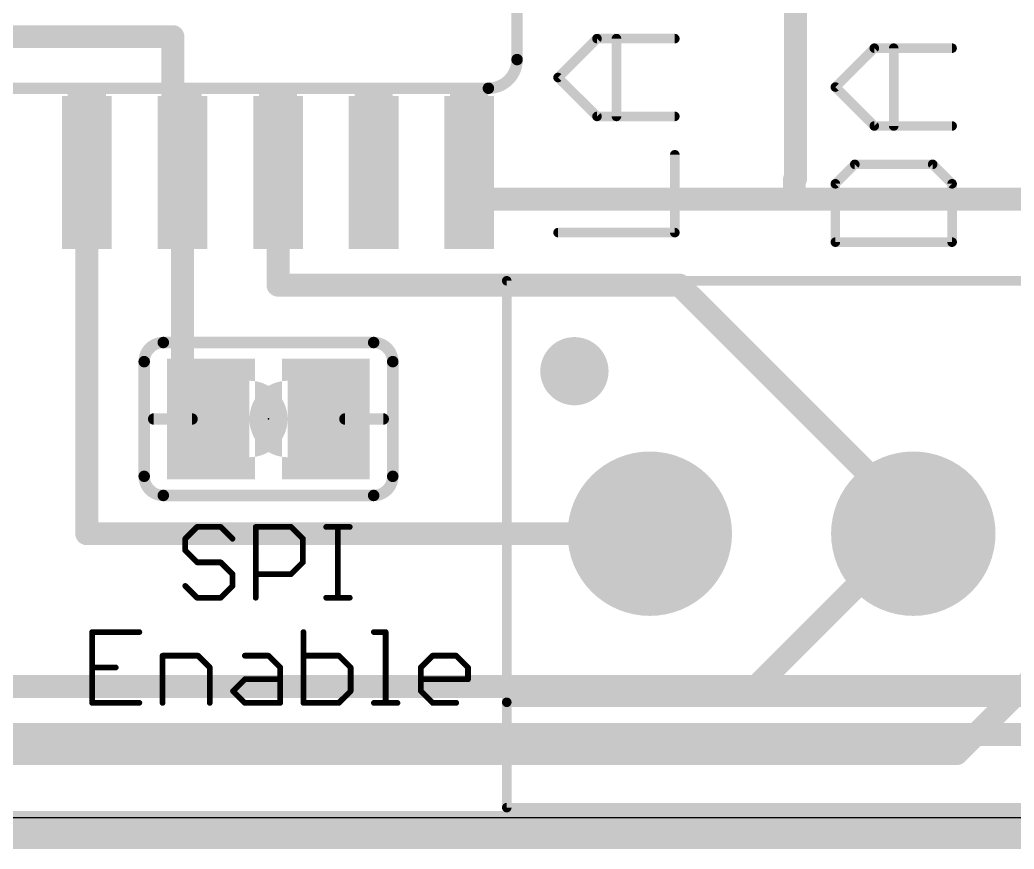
# Model space of a CAD drawing. Extents: x -4.4 to 50.7, y -2.2 to 26.3.
# Drawn here: x 25.53 to 38.73, y -0.38 to 10.64 of the extents above; entities that cross this region are included whole.
import ezdxf

# ---------------------------------------------------------------- set-up
doc = ezdxf.new("R2010")
doc.units = 0
for name, color, linetype in [('1', 12, 'CONTINUOUS'), ('16', 132, 'CONTINUOUS'), ('17', 110, 'CONTINUOUS'), ('18', 110, 'CONTINUOUS'), ('20', 53, 'CONTINUOUS'), ('21', 253, 'CONTINUOUS'), ('23', 53, 'CONTINUOUS'), ('51', 253, 'CONTINUOUS')]:
    doc.layers.add(name, color=color, linetype=linetype)

# ---------------------------------------------------------------- blocks, each defined once
blk = doc.blocks.new('RECT')
blk.add_solid([(-0.5, -0.5), (0.5, -0.5), (-0.5, 0.5), (0.5, 0.5)])
blk = doc.blocks.new('ROUNDP')
at = {"const_width": 0.5}
blk.add_lwpolyline([(0, -0.25, 1), (0, 0.25, 1), (0, -0.25)], format="xyb", dxfattribs=at)
blk = doc.blocks.new('ROUNDV')
at = {"const_width": 0.5}
blk.add_lwpolyline([(0, -0.25, 1), (0, 0.25, 1), (0, -0.25)], format="xyb", dxfattribs=at)

msp = doc.modelspace()

# ---------------------------------------------------------------- linework, layer by layer
at = {"layer": '1'}
for points, const_width in [([(35.83, 8.525), (35.83, 13.288)], 0.3048), ([(20.447, 10.414), (27.559, 10.414)], 0.3048), ([(27.559, 10.414), (27.559, 8.636)], 0.3048), ([(31.623, 8.6106), (31.623, 9.414)], 0.3048), ([(26.416, 3.81), (26.416, 8.6106)], 0.3048), ([(27.559, 8.636), (27.6606, 8.636)], 0.3048), ([(27.6606, 8.636), (27.686, 8.6106)], 0.3048), ([(27.686, 8.6106), (27.686, 5.969)], 0.3048), ([(28.956, 7.112), (28.956, 8.6106)], 0.3048), ([(31.623, 8.6106), (31.496, 8.6106)], 0.3048), ([(31.623, 8.255), (31.623, 8.6106)], 0.3048), ([(35.814, 8.509), (35.83, 8.525)], 0.3048), ([(35.814, 8.255), (35.814, 8.509)], 0.3048), ([(35.814, 8.255), (31.623, 8.255)], 0.3048), ([(40.132, 8.255), (35.814, 8.255)], 0.3048), ([(34.29, 7.112), (28.956, 7.112)], 0.3048), ([(37.394, 4.008), (34.29, 7.112)], 0.3048), ([(27.686, 5.969), (28.321, 5.334)], 0.3048), ([(28.067, 5.334), (28.321, 5.588)], 0.3048), ([(28.321, 5.334), (28.067, 5.334)], 0.3048), ([(37.394, 3.81), (37.394, 4.008)], 0.3048), ([(26.416, 3.81), (33.894, 3.81)], 0.3048), ([(38.989, 1.778), (25.146, 1.778)], 0.3048), ([(23.876, 1.143), (41.783, 1.143)], 0.3048), ([(-1.016, 0), (50.546, 0)], 0.254)]:
    msp.add_lwpolyline(points, dxfattribs=dict(at, const_width=const_width))
at = {"layer": '1', "const_width": 0.1524}
for points in [[(27.6352, 10.414, 1), (27.4828, 10.414)], [(27.559, 10.3378, 1), (27.559, 10.4902)], [(31.6992, 9.414, 1), (31.5468, 9.414)], [(26.4922, 8.6106, 1), (26.3398, 8.6106)], [(27.559, 8.7122, 1), (27.559, 8.5598)], [(27.7145, 8.6899, 1), (27.6067, 8.5821)], [(27.7622, 8.6106, 1), (27.6098, 8.6106)], [(27.6321, 8.5567, 1), (27.7399, 8.6645)], [(27.6606, 8.5598, 1), (27.6606, 8.7122)], [(29.0322, 8.6106, 1), (28.8798, 8.6106)], [(31.496, 8.6868, 1), (31.496, 8.5344)], [(31.6992, 8.6106, 1), (31.5468, 8.6106)], [(31.623, 8.5344, 1), (31.623, 8.6868)], [(27.4828, 8.636, 1), (27.6352, 8.636)], [(31.5468, 8.6106, 1), (31.6992, 8.6106)], [(35.8902, 8.509, 1), (35.7378, 8.509)], [(35.7601, 8.5629, 1), (35.8679, 8.4551)], [(35.7538, 8.525, 1), (35.9062, 8.525)], [(35.8839, 8.4711, 1), (35.7761, 8.5789)], [(31.623, 8.3312, 1), (31.623, 8.1788)], [(31.5468, 8.255, 1), (31.6992, 8.255)], [(35.814, 8.3312, 1), (35.814, 8.1788)], [(35.7378, 8.255, 1), (35.8902, 8.255)], [(35.814, 8.1788, 1), (35.814, 8.3312)], [(28.956, 7.1882, 1), (28.956, 7.0358)], [(34.3439, 7.1659, 1), (34.2361, 7.0581)], [(34.29, 7.0358, 1), (34.29, 7.1882)], [(28.8798, 7.112, 1), (29.0322, 7.112)], [(27.7399, 6.0229, 1), (27.6321, 5.9151)], [(27.6098, 5.969, 1), (27.7622, 5.969)], [(28.3749, 5.5341, 1), (28.2671, 5.6419)], [(28.067, 5.4102, 1), (28.067, 5.2578)], [(28.0131, 5.3879, 1), (28.1209, 5.2801)], [(28.2671, 5.2801, 1), (28.3749, 5.3879)], [(28.321, 5.2578, 1), (28.321, 5.4102)], [(37.4702, 4.008, 1), (37.3178, 4.008)], [(37.3401, 3.9541, 1), (37.4479, 4.0619)], [(26.416, 3.8862, 1), (26.416, 3.7338)], [(33.894, 3.7338, 1), (33.894, 3.8862)], [(26.3398, 3.81, 1), (26.4922, 3.81)], [(37.3178, 3.81, 1), (37.4702, 3.81)]]:
    msp.add_lwpolyline(points, format="xyb", dxfattribs=at)
at = {"layer": '16'}
for points, const_width in [([(35.306, 1.778), (37.465, 3.937)], 0.3048), ([(37.465, 3.937), (37.394, 3.937)], 0.3048), ([(37.394, 3.937), (37.394, 3.81)], 0.3048), ([(37.973, 0.889), (40.894, 3.81)], 0.3048), ([(15.494, 1.778), (35.306, 1.778)], 0.3048), ([(9.017, 0.889), (37.973, 0.889)], 0.3048), ([(-0.635, -0.254), (50.292, -0.254)], 0.254)]:
    msp.add_lwpolyline(points, dxfattribs=dict(at, const_width=const_width))
at = {"layer": '16', "const_width": 0.1524}
for points in [[(37.394, 4.0132, 1), (37.394, 3.8608)], [(37.4702, 3.937, 1), (37.3178, 3.937)], [(37.5189, 3.8831, 1), (37.4111, 3.9909)], [(37.465, 3.8608, 1), (37.465, 4.0132)], [(37.3178, 3.81, 1), (37.4702, 3.81)], [(35.2521, 1.8319, 1), (35.3599, 1.7241)], [(35.306, 1.7018, 1), (35.306, 1.8542)], [(37.9191, 0.9429, 1), (38.0269, 0.8351)], [(37.973, 0.8128, 1), (37.973, 0.9652)]]:
    msp.add_lwpolyline(points, format="xyb", dxfattribs=at)
at = {"layer": '20'}
msp.add_line((0.005, 0.038), (50.15, 0.038), dxfattribs=at)
at = {"layer": '21'}
for points, const_width in [([(32.131, 10.1092), (32.131, 11.176)], 0.1524), ([(32.6758, 9.871), (33.1927, 10.3879)], 0.127), ([(33.1927, 10.3879), (34.2265, 10.3879)], 0.127), ([(33.4511, 9.3541), (33.4511, 10.3879)], 0.127), ([(36.3588, 9.744), (36.8757, 10.2609)], 0.127), ([(36.8757, 10.2609), (37.9095, 10.2609)], 0.127), ([(37.1341, 9.2271), (37.1341, 10.2609)], 0.127), ([(33.1927, 9.3541), (32.6758, 9.871)], 0.127), ([(22.352, 9.7282), (31.75, 9.7282)], 0.1524), ([(36.8757, 9.2271), (36.3588, 9.744)], 0.127), ([(34.2265, 9.3541), (33.1927, 9.3541)], 0.127), ([(37.9095, 9.2271), (36.8757, 9.2271)], 0.127), ([(34.2265, 7.8105), (34.2265, 8.8443)], 0.127), ([(36.6172, 8.7173), (36.3588, 8.4589)], 0.127), ([(37.651, 8.7173), (36.6172, 8.7173)], 0.127), ([(37.9095, 8.4589), (37.651, 8.7173)], 0.127), ([(36.3588, 8.4589), (36.3588, 7.6835)], 0.127), ([(37.9095, 7.6835), (37.9095, 8.4589)], 0.127), ([(32.6758, 7.8105), (34.2265, 7.8105)], 0.127), ([(36.3588, 7.6835), (37.9095, 7.6835)], 0.127), ([(31.994, 7.17), (31.994, 1.57)], 0.127), ([(49.994, 7.17), (31.994, 7.17)], 0.127), ([(27.432, 6.35), (30.226, 6.35)], 0.1524), ([(27.178, 6.096), (27.178, 4.572)], 0.1524), ([(30.48, 6.096), (30.48, 4.572)], 0.1524), ([(30.226, 4.318), (27.432, 4.318)], 0.1524), ([(27.8809, 3.8997), (27.7241, 3.7429)], 0.0762), ([(28.1944, 3.8997), (27.8809, 3.8997)], 0.0762), ([(28.3512, 3.7429), (28.1944, 3.8997)], 0.0762), ([(28.6596, 2.9591), (28.6596, 3.8997)], 0.0762), ([(28.6596, 3.8997), (29.1299, 3.8997)], 0.0762), ([(29.1299, 3.8997), (29.2867, 3.7429)], 0.0762), ([(29.5951, 3.8997), (29.9087, 3.8997)], 0.0762), ([(29.7519, 2.9591), (29.7519, 3.8997)], 0.0762), ([(27.7241, 3.7429), (27.7241, 3.5862)], 0.0762), ([(29.2867, 3.7429), (29.2867, 3.4294)], 0.0762), ([(27.7241, 3.5862), (27.8809, 3.4294)], 0.0762), ([(27.8809, 3.4294), (28.1944, 3.4294)], 0.0762), ([(28.1944, 3.4294), (28.3512, 3.2726)], 0.0762), ([(29.2867, 3.4294), (29.1299, 3.2726)], 0.0762), ([(28.3512, 3.2726), (28.3512, 3.1159)], 0.0762), ([(29.1299, 3.2726), (28.6596, 3.2726)], 0.0762), ([(27.8809, 2.9591), (27.7241, 3.1159)], 0.0762), ([(28.3512, 3.1159), (28.1944, 2.9591)], 0.0762), ([(28.1944, 2.9591), (27.8809, 2.9591)], 0.0762), ([(29.5951, 2.9591), (29.9087, 2.9591)], 0.0762), ([(27.1139, 2.5027), (26.4868, 2.5027)], 0.0762), ([(26.4868, 2.5027), (26.4868, 1.5621)], 0.0762), ([(29.2934, 2.5027), (29.2934, 1.5621)], 0.0762), ([(30.2289, 2.5027), (30.3857, 2.5027)], 0.0762), ([(30.3857, 2.5027), (30.3857, 1.5621)], 0.0762), ([(27.4223, 1.5621), (27.4223, 2.1892)], 0.0762), ([(27.4223, 2.1892), (27.8926, 2.1892)], 0.0762), ([(27.8926, 2.1892), (28.0494, 2.0324)], 0.0762), ([(28.5146, 2.1892), (28.8282, 2.1892)], 0.0762), ([(28.8282, 2.1892), (28.9849, 2.0324)], 0.0762), ([(29.7637, 2.1892), (29.2934, 2.1892)], 0.0762), ([(29.9205, 2.0324), (29.7637, 2.1892)], 0.0762), ([(30.8526, 2.0324), (31.0093, 2.1892)], 0.0762), ([(31.0093, 2.1892), (31.3229, 2.1892)], 0.0762), ([(31.3229, 2.1892), (31.4796, 2.0324)], 0.0762), ([(26.4868, 2.0324), (26.8004, 2.0324)], 0.0762), ([(28.0494, 2.0324), (28.0494, 1.5621)], 0.0762), ([(28.9849, 2.0324), (28.9849, 1.5621)], 0.0762), ([(29.9205, 1.7189), (29.9205, 2.0324)], 0.0762), ([(30.8526, 1.7189), (30.8526, 2.0324)], 0.0762), ([(31.4796, 2.0324), (31.4796, 1.8756)], 0.0762), ([(28.3579, 1.7189), (28.5146, 1.8756)], 0.0762), ([(28.5146, 1.8756), (28.9849, 1.8756)], 0.0762), ([(31.4796, 1.8756), (30.8526, 1.8756)], 0.0762), ([(28.5146, 1.5621), (28.3579, 1.7189)], 0.0762), ([(29.7637, 1.5621), (29.9205, 1.7189)], 0.0762), ([(31.0093, 1.5621), (30.8526, 1.7189)], 0.0762), ([(26.4868, 1.5621), (27.1139, 1.5621)], 0.0762), ([(28.9849, 1.5621), (28.5146, 1.5621)], 0.0762), ([(29.2934, 1.5621), (29.7637, 1.5621)], 0.0762), ([(30.2289, 1.5621), (30.5424, 1.5621)], 0.0762), ([(31.3229, 1.5621), (31.0093, 1.5621)], 0.0762), ([(31.994, 1.57), (31.994, 0.17)], 0.127), ([(31.994, 1.57), (49.994, 1.57)], 0.127), ([(31.994, 0.17), (49.994, 0.17)], 0.127)]:
    msp.add_lwpolyline(points, dxfattribs=dict(at, const_width=const_width))
for points, const_width in [([(33.1927, 10.4197, 1), (33.1927, 10.3562)], 0.0635), ([(33.2151, 10.3655, 1), (33.1702, 10.4104)], 0.0635), ([(33.4829, 10.3879, 1), (33.4194, 10.3879)], 0.0635), ([(34.2265, 10.3562, 1), (34.2265, 10.4197)], 0.0635), ([(36.8757, 10.2927, 1), (36.8757, 10.2292)], 0.0635), ([(36.8981, 10.2385, 1), (36.8532, 10.2834)], 0.0635), ([(37.1659, 10.2609, 1), (37.1024, 10.2609)], 0.0635), ([(37.9095, 10.2292, 1), (37.9095, 10.2927)], 0.0635), ([(31.75, 9.7282, 0.4142), (32.131, 10.1092)], 0.1524), ([(32.1691, 10.1092, 1), (32.0929, 10.1092)], 0.0762), ([(32.0929, 10.1092, 1), (32.1691, 10.1092)], 0.0762), ([(32.6982, 9.8935, 1), (32.6533, 9.8486)], 0.0635), ([(32.6533, 9.8935, 1), (32.6982, 9.8486)], 0.0635), ([(31.75, 9.7663, 1), (31.75, 9.6901)], 0.0762), ([(31.75, 9.6901, 1), (31.75, 9.7663)], 0.0762), ([(36.3812, 9.7665, 1), (36.3363, 9.7216)], 0.0635), ([(36.3363, 9.7665, 1), (36.3812, 9.7216)], 0.0635), ([(33.1927, 9.3859, 1), (33.1927, 9.3224)], 0.0635), ([(33.1702, 9.3317, 1), (33.2151, 9.3766)], 0.0635), ([(33.4194, 9.3541, 1), (33.4829, 9.3541)], 0.0635), ([(34.2265, 9.3224, 1), (34.2265, 9.3859)], 0.0635), ([(36.8757, 9.2589, 1), (36.8757, 9.1954)], 0.0635), ([(36.8532, 9.2047, 1), (36.8981, 9.2496)], 0.0635), ([(37.1024, 9.2271, 1), (37.1659, 9.2271)], 0.0635), ([(37.9095, 9.1954, 1), (37.9095, 9.2589)], 0.0635), ([(34.2583, 8.8443, 1), (34.1947, 8.8443)], 0.0635), ([(36.6172, 8.7491, 1), (36.6172, 8.6856)], 0.0635), ([(36.6397, 8.6949, 1), (36.5948, 8.7398)], 0.0635), ([(37.6735, 8.7398, 1), (37.6286, 8.6949)], 0.0635), ([(37.651, 8.6856, 1), (37.651, 8.7491)], 0.0635), ([(36.3905, 8.4589, 1), (36.327, 8.4589)], 0.0635), ([(36.3363, 8.4813, 1), (36.3812, 8.4364)], 0.0635), ([(37.9413, 8.4589, 1), (37.8777, 8.4589)], 0.0635), ([(37.887, 8.4364, 1), (37.932, 8.4813)], 0.0635), ([(32.6758, 7.8422, 1), (32.6758, 7.7788)], 0.0635), ([(34.1947, 7.8105, 1), (34.2583, 7.8105)], 0.0635), ([(34.2265, 7.7788, 1), (34.2265, 7.8422)], 0.0635), ([(36.327, 7.6835, 1), (36.3905, 7.6835)], 0.0635), ([(36.3588, 7.7153, 1), (36.3588, 7.6518)], 0.0635), ([(37.8777, 7.6835, 1), (37.9413, 7.6835)], 0.0635), ([(37.9095, 7.6518, 1), (37.9095, 7.7153)], 0.0635), ([(32.0258, 7.17, 1), (31.9623, 7.17)], 0.0635), ([(31.994, 7.2017, 1), (31.994, 7.1383)], 0.0635), ([(27.432, 6.35, 0.4142), (27.178, 6.096)], 0.1524), ([(27.432, 6.3881, 1), (27.432, 6.3119)], 0.0762), ([(27.432, 6.3119, 1), (27.432, 6.3881)], 0.0762), ([(30.48, 6.096, 0.4142), (30.226, 6.35)], 0.1524), ([(30.226, 6.3881, 1), (30.226, 6.3119)], 0.0762), ([(30.226, 6.3119, 1), (30.226, 6.3881)], 0.0762), ([(27.2161, 6.096, 1), (27.1399, 6.096)], 0.0762), ([(27.1399, 6.096, 1), (27.2161, 6.096)], 0.0762), ([(30.5181, 6.096, 1), (30.4419, 6.096)], 0.0762), ([(30.4419, 6.096, 1), (30.5181, 6.096)], 0.0762), ([(27.178, 4.572, 0.4142), (27.432, 4.318)], 0.1524), ([(27.2161, 4.572, 1), (27.1399, 4.572)], 0.0762), ([(30.226, 4.318, 0.4142), (30.48, 4.572)], 0.1524), ([(30.5181, 4.572, 1), (30.4419, 4.572)], 0.0762), ([(27.1399, 4.572, 1), (27.2161, 4.572)], 0.0762), ([(30.4419, 4.572, 1), (30.5181, 4.572)], 0.0762), ([(27.432, 4.3561, 1), (27.432, 4.2799)], 0.0762), ([(27.432, 4.2799, 1), (27.432, 4.3561)], 0.0762), ([(30.226, 4.3561, 1), (30.226, 4.2799)], 0.0762), ([(30.226, 4.2799, 1), (30.226, 4.3561)], 0.0762), ([(27.8809, 3.9188, 1), (27.8809, 3.8807)], 0.0381), ([(27.8943, 3.8862, 1), (27.8674, 3.9132)], 0.0381), ([(28.2079, 3.9132, 1), (28.1809, 3.8862)], 0.0381), ([(28.1944, 3.8807, 1), (28.1944, 3.9188)], 0.0381), ([(28.6596, 3.9188, 1), (28.6596, 3.8807)], 0.0381), ([(28.6787, 3.8997, 1), (28.6406, 3.8997)], 0.0381), ([(29.1434, 3.9132, 1), (29.1164, 3.8862)], 0.0381), ([(29.1299, 3.8807, 1), (29.1299, 3.9188)], 0.0381), ([(29.5951, 3.9188, 1), (29.5951, 3.8807)], 0.0381), ([(29.771, 3.8997, 1), (29.7329, 3.8997)], 0.0381), ([(29.9087, 3.8807, 1), (29.9087, 3.9188)], 0.0381), ([(27.7431, 3.7429, 1), (27.705, 3.7429)], 0.0381), ([(27.7106, 3.7564, 1), (27.7376, 3.7295)], 0.0381), ([(28.3377, 3.7295, 1), (28.3646, 3.7564)], 0.0381), ([(29.3057, 3.7429, 1), (29.2676, 3.7429)], 0.0381), ([(29.2732, 3.7295, 1), (29.3002, 3.7564)], 0.0381), ([(27.705, 3.5862, 1), (27.7431, 3.5862)], 0.0381), ([(27.7376, 3.5996, 1), (27.7106, 3.5727)], 0.0381), ([(27.8809, 3.4485, 1), (27.8809, 3.4104)], 0.0381), ([(27.8674, 3.4159, 1), (27.8943, 3.4429)], 0.0381), ([(28.2079, 3.4429, 1), (28.1809, 3.4159)], 0.0381), ([(28.1944, 3.4104, 1), (28.1944, 3.4485)], 0.0381), ([(29.2676, 3.4294, 1), (29.3057, 3.4294)], 0.0381), ([(29.3002, 3.4159, 1), (29.2732, 3.4429)], 0.0381), ([(28.3702, 3.2726, 1), (28.3321, 3.2726)], 0.0381), ([(28.3377, 3.2592, 1), (28.3646, 3.2861)], 0.0381), ([(28.6596, 3.2917, 1), (28.6596, 3.2536)], 0.0381), ([(29.1164, 3.2861, 1), (29.1434, 3.2592)], 0.0381), ([(29.1299, 3.2536, 1), (29.1299, 3.2917)], 0.0381), ([(27.7376, 3.1293, 1), (27.7106, 3.1024)], 0.0381), ([(28.3321, 3.1159, 1), (28.3702, 3.1159)], 0.0381), ([(28.3646, 3.1024, 1), (28.3377, 3.1293)], 0.0381), ([(27.8809, 2.9782, 1), (27.8809, 2.9401)], 0.0381), ([(27.8674, 2.9456, 1), (27.8943, 2.9726)], 0.0381), ([(28.1809, 2.9726, 1), (28.2079, 2.9456)], 0.0381), ([(28.1944, 2.9401, 1), (28.1944, 2.9782)], 0.0381), ([(28.6406, 2.9591, 1), (28.6787, 2.9591)], 0.0381), ([(29.5951, 2.9782, 1), (29.5951, 2.9401)], 0.0381), ([(29.7329, 2.9591, 1), (29.771, 2.9591)], 0.0381), ([(29.9087, 2.9401, 1), (29.9087, 2.9782)], 0.0381), ([(26.4868, 2.5218, 1), (26.4868, 2.4837)], 0.0381), ([(26.5059, 2.5027, 1), (26.4678, 2.5027)], 0.0381), ([(27.1139, 2.4837, 1), (27.1139, 2.5218)], 0.0381), ([(29.3124, 2.5027, 1), (29.2743, 2.5027)], 0.0381), ([(30.2289, 2.5218, 1), (30.2289, 2.4837)], 0.0381), ([(30.4047, 2.5027, 1), (30.3666, 2.5027)], 0.0381), ([(30.3857, 2.4837, 1), (30.3857, 2.5218)], 0.0381), ([(27.4223, 2.2082, 1), (27.4223, 2.1701)], 0.0381), ([(27.4414, 2.1892, 1), (27.4033, 2.1892)], 0.0381), ([(27.9061, 2.2026, 1), (27.8792, 2.1757)], 0.0381), ([(27.8926, 2.1701, 1), (27.8926, 2.2082)], 0.0381), ([(28.5146, 2.2082, 1), (28.5146, 2.1701)], 0.0381), ([(28.8416, 2.2026, 1), (28.8147, 2.1757)], 0.0381), ([(28.8282, 2.1701, 1), (28.8282, 2.2082)], 0.0381), ([(29.2934, 2.2082, 1), (29.2934, 2.1701)], 0.0381), ([(29.7772, 2.2026, 1), (29.7502, 2.1757)], 0.0381), ([(29.7637, 2.1701, 1), (29.7637, 2.2082)], 0.0381), ([(31.0093, 2.2082, 1), (31.0093, 2.1701)], 0.0381), ([(31.0228, 2.1757, 1), (30.9959, 2.2026)], 0.0381), ([(31.3363, 2.2026, 1), (31.3094, 2.1757)], 0.0381), ([(31.3229, 2.1701, 1), (31.3229, 2.2082)], 0.0381), ([(26.4868, 2.0514, 1), (26.4868, 2.0133)], 0.0381), ([(26.8004, 2.0133, 1), (26.8004, 2.0514)], 0.0381), ([(28.0685, 2.0324, 1), (28.0304, 2.0324)], 0.0381), ([(28.0359, 2.0189, 1), (28.0629, 2.0459)], 0.0381), ([(29.004, 2.0324, 1), (28.9659, 2.0324)], 0.0381), ([(28.9715, 2.0189, 1), (28.9984, 2.0459)], 0.0381), ([(29.9395, 2.0324, 1), (29.9014, 2.0324)], 0.0381), ([(29.907, 2.0189, 1), (29.9339, 2.0459)], 0.0381), ([(30.8391, 2.0459, 1), (30.866, 2.0189)], 0.0381), ([(30.8716, 2.0324, 1), (30.8335, 2.0324)], 0.0381), ([(31.4987, 2.0324, 1), (31.4606, 2.0324)], 0.0381), ([(31.4662, 2.0189, 1), (31.4931, 2.0459)], 0.0381), ([(28.5146, 1.8947, 1), (28.5146, 1.8566)], 0.0381), ([(28.5281, 1.8622, 1), (28.5012, 1.8891)], 0.0381), ([(28.9849, 1.8566, 1), (28.9849, 1.8947)], 0.0381), ([(30.8526, 1.8947, 1), (30.8526, 1.8566)], 0.0381), ([(31.4606, 1.8756, 1), (31.4987, 1.8756)], 0.0381), ([(31.4796, 1.8566, 1), (31.4796, 1.8947)], 0.0381), ([(28.3713, 1.7323, 1), (28.3444, 1.7054)], 0.0381), ([(28.3444, 1.7323, 1), (28.3713, 1.7054)], 0.0381), ([(29.9014, 1.7189, 1), (29.9395, 1.7189)], 0.0381), ([(29.9339, 1.7054, 1), (29.907, 1.7323)], 0.0381), ([(30.866, 1.7323, 1), (30.8391, 1.7054)], 0.0381), ([(30.8335, 1.7189, 1), (30.8716, 1.7189)], 0.0381), ([(26.4868, 1.5812, 1), (26.4868, 1.5431)], 0.0381), ([(27.1139, 1.5431, 1), (27.1139, 1.5812)], 0.0381), ([(28.5146, 1.5812, 1), (28.5146, 1.5431)], 0.0381), ([(28.5012, 1.5486, 1), (28.5281, 1.5756)], 0.0381), ([(28.9849, 1.5431, 1), (28.9849, 1.5812)], 0.0381), ([(29.2934, 1.5812, 1), (29.2934, 1.5431)], 0.0381), ([(29.7502, 1.5756, 1), (29.7772, 1.5486)], 0.0381), ([(29.7637, 1.5431, 1), (29.7637, 1.5812)], 0.0381), ([(30.2289, 1.5812, 1), (30.2289, 1.5431)], 0.0381), ([(30.5424, 1.5431, 1), (30.5424, 1.5812)], 0.0381), ([(31.0093, 1.5812, 1), (31.0093, 1.5431)], 0.0381), ([(30.9959, 1.5486, 1), (31.0228, 1.5756)], 0.0381), ([(31.3229, 1.5431, 1), (31.3229, 1.5812)], 0.0381), ([(31.994, 1.6018, 1), (31.994, 1.5383)], 0.0635), ([(32.0258, 1.57, 1), (31.9623, 1.57)], 0.0635), ([(31.9623, 1.57, 1), (32.0258, 1.57)], 0.0635), ([(26.4678, 1.5621, 1), (26.5059, 1.5621)], 0.0381), ([(27.4033, 1.5621, 1), (27.4414, 1.5621)], 0.0381), ([(28.0304, 1.5621, 1), (28.0685, 1.5621)], 0.0381), ([(28.9659, 1.5621, 1), (29.004, 1.5621)], 0.0381), ([(29.2743, 1.5621, 1), (29.3124, 1.5621)], 0.0381), ([(30.3666, 1.5621, 1), (30.4047, 1.5621)], 0.0381), ([(31.994, 0.2018, 1), (31.994, 0.1383)], 0.0635), ([(31.9623, 0.17, 1), (32.0258, 0.17)], 0.0635)]:
    msp.add_lwpolyline(points, format="xyb", dxfattribs=dict(at, const_width=const_width))
at = {"layer": '23'}
msp.add_point((28.829, 5.334), dxfattribs=at)
at = {"layer": '51'}
for points, const_width in [([(28.575, 5.461, 1), (28.575, 5.207)], 1.27), ([(29.083, 5.207, 1), (29.083, 5.461)], 1.27), ([(27.305, 5.3721, 1), (27.305, 5.2959)], 0.0762), ([(27.813, 5.2959, 1), (27.813, 5.3721)], 0.0762), ([(29.845, 5.3721, 1), (29.845, 5.2959)], 0.0762), ([(30.353, 5.2959, 1), (30.353, 5.3721)], 0.0762)]:
    msp.add_lwpolyline(points, format="xyb", dxfattribs=dict(at, const_width=const_width))
at = {"layer": '51', "const_width": 0.1524}
for points in [[(27.813, 5.334), (27.305, 5.334)], [(29.845, 5.334), (30.353, 5.334)]]:
    msp.add_lwpolyline(points, dxfattribs=at)

# ---------------------------------------------------------------- block references
at = {"layer": '1', "rotation": 180}
for p, xscale, yscale in [((26.416, 8.6106), 0.6604, 2.032), ((27.686, 8.6106), 0.6604, 2.032), ((28.956, 8.6106), 0.6604, 2.032), ((30.226, 8.6106), 0.6604, 2.032), ((31.496, 8.6106), 0.6604, 2.032), ((28.067, 5.334), 1.1684, 1.6002), ((29.591, 5.334), 1.1684, 1.6002)]:
    msp.add_blockref('RECT', p, dxfattribs=dict(at, xscale=xscale, yscale=yscale))
at = {"layer": '17', "xscale": 2.1844, "yscale": 2.1844}
for p in [(33.894, 3.81), (33.894, 3.81), (37.394, 3.81), (37.394, 3.81)]:
    msp.add_blockref('ROUNDP', p, dxfattribs=at)
at = {"layer": '18', "xscale": 0.9064, "yscale": 0.9064}
msp.add_blockref('ROUNDV', (32.893, 5.969), dxfattribs=at)
msp.add_blockref('ROUNDV', (32.893, 5.969), dxfattribs=at)
at = {"layer": '51', "xscale": 0.508, "yscale": 1.143, "rotation": 180}
for p in [(26.416, 9.1567), (27.686, 9.1567), (28.956, 9.1567), (30.226, 9.1567), (31.496, 9.1567)]:
    msp.add_blockref('RECT', p, dxfattribs=at)

doc.saveas('drawing.dxf')
